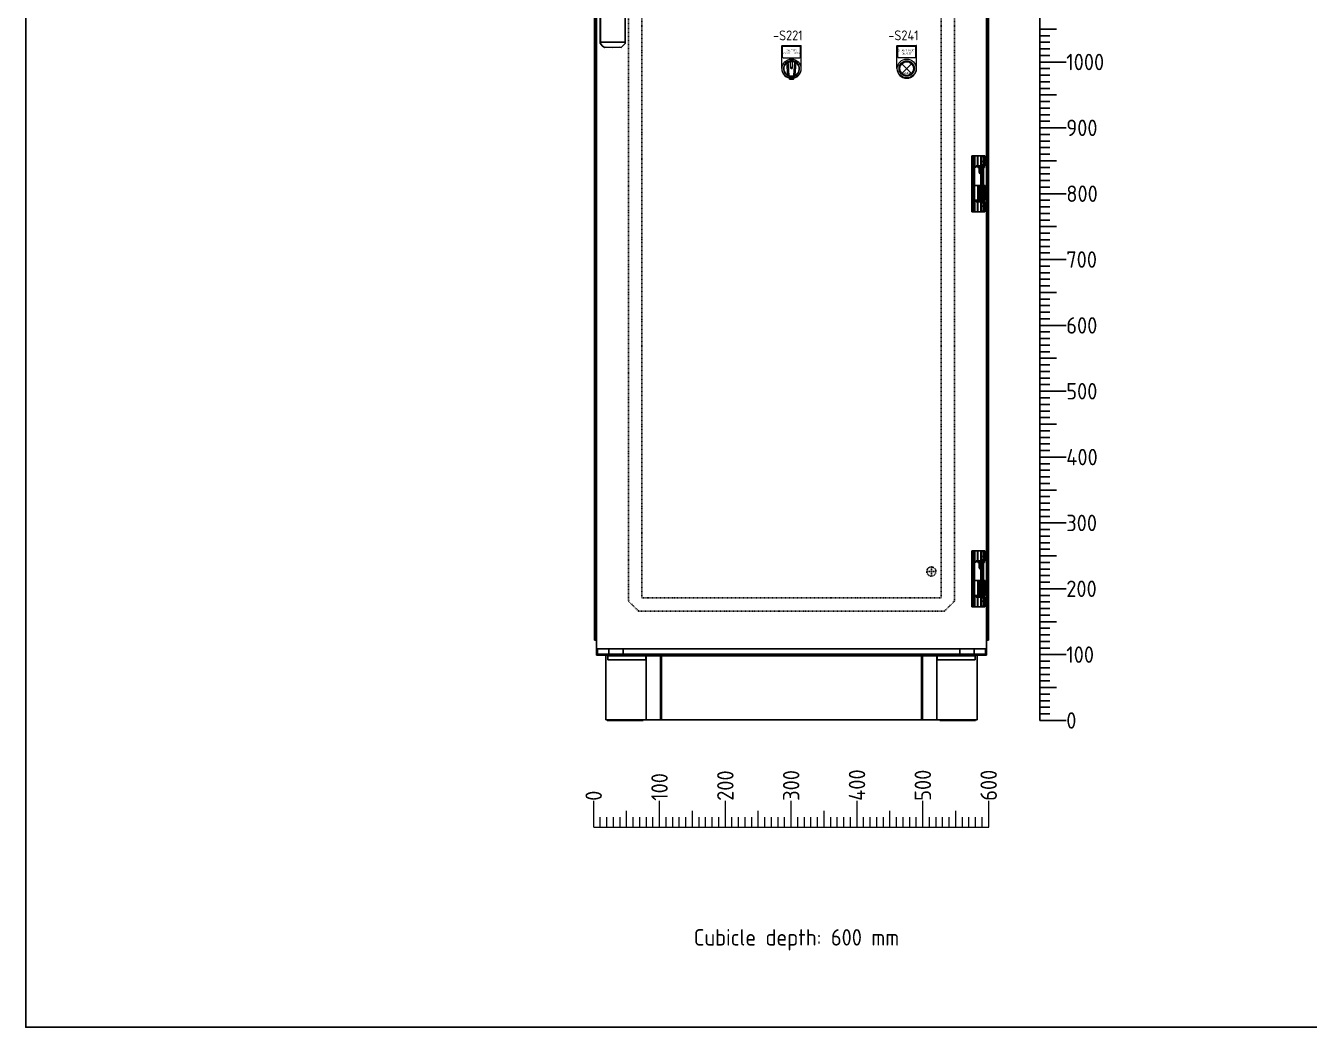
# Model space of a CAD drawing. Header units: millimetres. Extents: x 42168 to 50458, y 36014 to 39431.
# Drawn here: x 42168 to 44118, y 36014 to 37535 of the extents above; entities that cross this region are included whole.
import ezdxf
from ezdxf.enums import TextEntityAlignment as Align

# ---------------------------------------------------------------- set-up
doc = ezdxf.new("R2010")
doc.units = ezdxf.units.MM
doc.linetypes.add('Dashed', pattern=[2, 1, -1])
doc.layers.add('! NO PLOT !', color=7, linetype='Continuous', true_color=0xff75dd, plot=False)
doc.layers.add('000-PI-Oprema', color=30, linetype='Continuous', lineweight=5)
for name, color, linetype in [('000-PI-ORMAR', 2, 'Continuous'), ('000-PI_TEXT', 7, 'Continuous'), ('AUT_TEXT', 7, 'Continuous')]:
    doc.layers.add(name, color=color, linetype=linetype)
doc.styles.add('PI0', font='isocpeur.ttf', dxfattribs={"width": 0.9})

# ---------------------------------------------------------------- blocks, each defined once
blk = doc.blocks.new('SKALA_2100')
for p, q in [((6091.9, 12435.4), (6091.9, 11575.4)), ((6091.9, 12085.4), (6116.9, 12085.4)), ((6091.9, 12075.4), (6106.9, 12075.4)), ((6091.9, 12065.4), (6106.9, 12065.4)), ((6091.9, 12055.4), (6106.9, 12055.4)), ((6091.9, 12045.4), (6106.9, 12045.4)), ((6091.9, 12035.4), (6131.9, 12035.4)), ((6091.9, 12035.4), (6131.9, 12035.4)), ((6091.9, 12035.4), (6131.9, 12035.4)), ((6091.9, 12035.4), (6131.9, 12035.4)), ((6091.9, 12025.4), (6106.9, 12025.4)), ((6091.9, 12015.4), (6106.9, 12015.4)), ((6091.9, 12005.4), (6106.9, 12005.4)), ((6091.9, 11995.4), (6106.9, 11995.4)), ((6091.9, 11985.4), (6116.9, 11985.4)), ((6091.9, 11975.4), (6106.9, 11975.4)), ((6091.9, 11965.4), (6106.9, 11965.4)), ((6091.9, 11955.4), (6106.9, 11955.4)), ((6091.9, 11945.4), (6106.9, 11945.4)), ((6091.9, 11935.4), (6131.9, 11935.4)), ((6091.9, 11925.4), (6106.9, 11925.4)), ((6091.9, 11915.4), (6106.9, 11915.4)), ((6091.9, 11905.4), (6106.9, 11905.4)), ((6091.9, 11895.4), (6106.9, 11895.4)), ((6091.9, 11885.4), (6116.9, 11885.4)), ((6091.9, 11875.4), (6106.9, 11875.4)), ((6091.9, 11865.4), (6106.9, 11865.4)), ((6091.9, 11855.4), (6106.9, 11855.4)), ((6091.9, 11845.4), (6106.9, 11845.4)), ((6091.9, 11835.4), (6131.9, 11835.4)), ((6091.9, 11835.4), (6131.9, 11835.4)), ((6091.9, 11835.4), (6131.9, 11835.4)), ((6091.9, 11835.4), (6131.9, 11835.4)), ((6091.9, 11835.4), (6131.9, 11835.4)), ((6091.9, 11825.4), (6106.9, 11825.4)), ((6091.9, 11815.4), (6106.9, 11815.4)), ((6091.9, 11805.4), (6106.9, 11805.4)), ((6091.9, 11795.4), (6106.9, 11795.4)), ((6091.9, 11785.4), (6116.9, 11785.4)), ((6091.9, 11775.4), (6106.9, 11775.4)), ((6091.9, 11765.4), (6106.9, 11765.4)), ((6091.9, 11755.4), (6106.9, 11755.4)), ((6091.9, 11745.4), (6106.9, 11745.4)), ((6091.9, 11735.4), (6131.9, 11735.4)), ((6091.9, 11725.4), (6106.9, 11725.4)), ((6091.9, 11715.4), (6106.9, 11715.4)), ((6091.9, 11705.4), (6106.9, 11705.4)), ((6091.9, 11695.4), (6106.9, 11695.4)), ((6091.9, 11685.4), (6116.9, 11685.4)), ((6091.9, 11675.4), (6106.9, 11675.4)), ((6091.9, 11665.4), (6106.9, 11665.4)), ((6091.9, 11655.4), (6106.9, 11655.4)), ((6091.9, 11645.4), (6106.9, 11645.4)), ((6091.9, 11635.4), (6131.9, 11635.4)), ((6091.9, 11635.4), (6131.9, 11635.4)), ((6091.9, 11635.4), (6131.9, 11635.4)), ((6091.9, 11635.4), (6131.9, 11635.4)), ((6091.9, 11635.4), (6131.9, 11635.4)), ((6091.9, 11635.4), (6131.9, 11635.4)), ((6091.9, 11625.4), (6106.9, 11625.4)), ((6091.9, 11615.4), (6106.9, 11615.4)), ((6091.9, 11605.4), (6106.9, 11605.4)), ((6091.9, 11595.4), (6106.9, 11595.4)), ((6091.9, 11585.4), (6116.9, 11585.4)), ((6091.9, 11575.4), (6091.9, 11035.4)), ((6091.9, 11575.4), (6106.9, 11575.4)), ((6091.9, 11565.4), (6106.9, 11565.4)), ((6091.9, 11555.4), (6106.9, 11555.4)), ((6091.9, 11545.4), (6106.9, 11545.4)), ((6091.9, 11535.4), (6131.9, 11535.4)), ((6091.9, 11525.4), (6106.9, 11525.4)), ((6091.9, 11515.4), (6106.9, 11515.4)), ((6091.9, 11505.4), (6106.9, 11505.4)), ((6091.9, 11495.4), (6106.9, 11495.4)), ((6091.9, 11485.4), (6116.9, 11485.4)), ((6091.9, 11475.4), (6106.9, 11475.4)), ((6091.9, 11465.4), (6106.9, 11465.4)), ((6091.9, 11455.4), (6106.9, 11455.4)), ((6091.9, 11445.4), (6106.9, 11445.4)), ((6091.9, 11435.4), (6131.9, 11435.4)), ((6091.9, 11435.4), (6131.9, 11435.4)), ((6091.9, 11435.4), (6131.9, 11435.4)), ((6091.9, 11435.4), (6131.9, 11435.4)), ((6091.9, 11435.4), (6131.9, 11435.4)), ((6091.9, 11435.4), (6131.9, 11435.4)), ((6091.9, 11435.4), (6131.9, 11435.4)), ((6091.9, 11425.4), (6106.9, 11425.4)), ((6091.9, 11415.4), (6106.9, 11415.4)), ((6091.9, 11405.4), (6106.9, 11405.4)), ((6091.9, 11395.4), (6106.9, 11395.4)), ((6091.9, 11385.4), (6116.9, 11385.4)), ((6091.9, 11375.4), (6106.9, 11375.4)), ((6091.9, 11365.4), (6106.9, 11365.4)), ((6091.9, 11355.4), (6106.9, 11355.4)), ((6091.9, 11345.4), (6106.9, 11345.4)), ((6091.9, 11335.4), (6131.9, 11335.4)), ((6091.9, 11325.4), (6106.9, 11325.4)), ((6091.9, 11315.4), (6106.9, 11315.4)), ((6091.9, 11305.4), (6106.9, 11305.4)), ((6091.9, 11295.4), (6106.9, 11295.4)), ((6091.9, 11285.4), (6116.9, 11285.4)), ((6091.9, 11275.4), (6106.9, 11275.4)), ((6091.9, 11265.4), (6106.9, 11265.4)), ((6091.9, 11255.4), (6106.9, 11255.4)), ((6091.9, 11245.4), (6106.9, 11245.4)), ((6091.9, 11235.4), (6131.9, 11235.4)), ((6091.9, 11235.4), (6131.9, 11235.4)), ((6091.9, 11235.4), (6131.9, 11235.4)), ((6091.9, 11235.4), (6131.9, 11235.4)), ((6091.9, 11235.4), (6131.9, 11235.4)), ((6091.9, 11235.4), (6131.9, 11235.4)), ((6091.9, 11235.4), (6131.9, 11235.4)), ((6091.9, 11235.4), (6131.9, 11235.4)), ((6091.9, 11225.4), (6106.9, 11225.4)), ((6091.9, 11215.4), (6106.9, 11215.4)), ((6091.9, 11205.4), (6106.9, 11205.4)), ((6091.9, 11195.4), (6106.9, 11195.4)), ((6091.9, 11185.4), (6116.9, 11185.4)), ((6091.9, 11175.4), (6106.9, 11175.4)), ((6091.9, 11165.4), (6106.9, 11165.4)), ((6091.9, 11155.4), (6106.9, 11155.4)), ((6091.9, 11145.4), (6106.9, 11145.4)), ((6091.9, 11135.4), (6131.9, 11135.4)), ((6091.9, 11125.4), (6106.9, 11125.4)), ((6091.9, 11115.4), (6106.9, 11115.4)), ((6091.9, 11105.4), (6106.9, 11105.4)), ((6091.9, 11095.4), (6106.9, 11095.4)), ((6091.9, 11085.4), (6116.9, 11085.4)), ((6091.9, 11075.4), (6106.9, 11075.4)), ((6091.9, 11065.4), (6106.9, 11065.4)), ((6091.9, 11055.4), (6106.9, 11055.4)), ((6091.9, 11045.4), (6106.9, 11045.4)), ((6091.9, 11035.4), (6131.9, 11035.4))]:
    blk.add_line(p, q)
at = {"style": 'PI0', "width": 0.9}
for s, p in [('1000', (6131.9, 12035.4)), ('900', (6131.9, 11935.4)), ('800', (6131.9, 11835.4)), ('700', (6131.9, 11735.4)), ('600', (6131.9, 11635.4)), ('500', (6131.9, 11535.4)), ('400', (6131.9, 11435.4)), ('300', (6131.9, 11335.4)), ('200', (6131.9, 11235.4)), ('100', (6131.9, 11135.4)), ('0', (6131.9, 11035.4))]:
    blk.add_text(s, height=25, dxfattribs=at).set_placement(p, align=Align.MIDDLE_LEFT)
blk = doc.blocks.new('A$C22301F42')
at = {"color": 7}
for p, q in [((0, 0), (0, 40)), ((100, 0), (100, 40)), ((200, 0), (200, 40)), ((200, 0), (200, 40)), ((200, 0), (200, 40)), ((200, 0), (200, 40)), ((200, 0), (200, 40)), ((200, 0), (200, 40)), ((200, 0), (200, 40)), ((200, 0), (200, 40)), ((300, 0), (300, 40)), ((400, 0), (400, 40)), ((400, 0), (400, 40)), ((400, 0), (400, 40)), ((400, 0), (400, 40)), ((400, 0), (400, 40)), ((400, 0), (400, 40)), ((400, 0), (400, 40)), ((500, 0), (500, 40)), ((600, 0), (600, 40)), ((600, 0), (600, 40)), ((600, 0), (600, 40)), ((600, 0), (600, 40)), ((600, 0), (600, 40)), ((600, 0), (600, 40)), ((50, 0), (50, 25)), ((150, 0), (150, 25)), ((250, 0), (250, 25)), ((350, 0), (350, 25)), ((450, 0), (450, 25)), ((550, 0), (550, 25)), ((0, 0), (600, 0)), ((10, 0), (10, 15)), ((20, 0), (20, 15)), ((30, 0), (30, 15)), ((40, 0), (40, 15)), ((60, 0), (60, 15)), ((70, 0), (70, 15)), ((80, 0), (80, 15)), ((90, 0), (90, 15)), ((110, 0), (110, 15)), ((120, 0), (120, 15)), ((130, 0), (130, 15)), ((140, 0), (140, 15)), ((160, 0), (160, 15)), ((170, 0), (170, 15)), ((180, 0), (180, 15)), ((190, 0), (190, 15)), ((210, 0), (210, 15)), ((220, 0), (220, 15)), ((230, 0), (230, 15)), ((240, 0), (240, 15)), ((260, 0), (260, 15)), ((270, 0), (270, 15)), ((280, 0), (280, 15)), ((290, 0), (290, 15)), ((310, 0), (310, 15)), ((320, 0), (320, 15)), ((330, 0), (330, 15)), ((340, 0), (340, 15)), ((360, 0), (360, 15)), ((370, 0), (370, 15)), ((380, 0), (380, 15)), ((390, 0), (390, 15)), ((410, 0), (410, 15)), ((420, 0), (420, 15)), ((430, 0), (430, 15)), ((440, 0), (440, 15)), ((460, 0), (460, 15)), ((470, 0), (470, 15)), ((480, 0), (480, 15)), ((490, 0), (490, 15)), ((510, 0), (510, 15)), ((520, 0), (520, 15)), ((530, 0), (530, 15)), ((540, 0), (540, 15)), ((560, 0), (560, 15)), ((570, 0), (570, 15)), ((580, 0), (580, 15)), ((590, 0), (590, 15))]:
    blk.add_line(p, q, dxfattribs=at)
at = {"color": 7, "style": 'PI0', "width": 0.9}
for s, p in [('100', (100, 40)), ('200', (200, 40)), ('300', (300, 40)), ('400', (400, 40)), ('500', (500, 40)), ('600', (600, 40)), ('0', (0, 40))]:
    blk.add_text(s, height=25, rotation=90, dxfattribs=at).set_placement(p, align=Align.MIDDLE_LEFT)
blk = doc.blocks.new('8640003')
at = {"layer": '000-PI-ORMAR'}
for p, q in [((-3796.1, -306.8), (-3879.1, -306.8)), ((-3879.1, -404.8), (-3879.1, -306.8)), ((-3876.1, -305.8), (-3876.1, -306.8)), ((-3802.6, -305.8), (-3876.1, -305.8)), ((-3802.6, -305.8), (-3802.6, -306.8)), ((-3198.1, -306.8), (-3796.1, -306.8)), ((-3796.1, -404.8), (-3796.1, -306.8)), ((-3766.6, -404.8), (-3766.6, -306.8)), ((-3764.6, -308.8), (-3766.6, -308.8)), ((-3764.6, -306.8), (-3764.6, -404.8)), ((-3229.6, -404.8), (-3229.6, -306.8)), ((-3229.6, -308.8), (-3227.6, -308.8)), ((-3227.6, -306.8), (-3227.6, -404.8)), ((-3198.1, -306.8), (-3115.1, -306.8)), ((-3198.1, -306.8), (-3198.1, -404.8)), ((-3191.6, -305.8), (-3163.6, -305.8)), ((-3191.6, -305.8), (-3191.6, -306.8)), ((-3163.6, -305.8), (-3141.7, -305.8)), ((-3118.1, -305.8), (-3141.7, -305.8)), ((-3118.1, -306.8), (-3118.1, -305.8)), ((-3115.1, -306.8), (-3115.1, -404.8)), ((-3796.1, -404.8), (-3879.1, -404.8)), ((-3876.1, -404.8), (-3876.1, -405.8)), ((-3876.1, -405.8), (-3802.6, -405.8)), ((-3864.6, -404.8), (-3864.6, -405.8)), ((-3802.6, -404.8), (-3802.6, -405.8)), ((-3198.1, -404.8), (-3796.1, -404.8)), ((-3764.6, -402.8), (-3766.6, -402.8)), ((-3229.6, -402.8), (-3227.6, -402.8)), ((-3198.1, -404.8), (-3115.1, -404.8)), ((-3191.6, -404.8), (-3191.6, -405.8)), ((-3191.6, -405.8), (-3118.1, -405.8)), ((-3118.1, -404.8), (-3118.1, -405.8))]:
    blk.add_line(p, q, dxfattribs=at)
blk = doc.blocks.new('8606.000_front')
at = {"layer": '! NO PLOT !', "linetype": 'Dashed'}
for p, q in [((43084, 38500.9), (43084, 36660.9)), ((43104, 38495.9), (43104, 36665.9)), ((43559, 38495.9), (43559, 36665.9)), ((43579, 36660.9), (43579, 38500.9)), ((43536.7, 36705.9), (43551.4, 36705.9)), ((43544, 36698.6), (43544, 36713.3)), ((43084, 36660.9), (43099, 36645.9)), ((43559, 36665.9), (43104, 36665.9)), ((43564, 36645.9), (43579, 36660.9)), ((43564, 36645.9), (43099, 36645.9))]:
    blk.add_line(p, q, dxfattribs=at)
blk.add_circle((43544, 36705.9), 7, dxfattribs=at)
at = {"layer": '000-PI-ORMAR'}
for p, q in [((43035.5, 38573.2), (43035.5, 36588.7)), ((43627.5, 36588.7), (43627.5, 38573.2)), ((43032, 38552.7), (43032, 36601.7)), ((43034.7, 38552.7), (43034.7, 36601.7)), ((43035.5, 36601.7), (43035.5, 38552.5)), ((43628.3, 38552.7), (43628.3, 36601.7)), ((43631, 38552.7), (43631, 36601.7)), ((43041, 37507.9), (43041, 37654.4)), ((43041.3, 37509.9), (43041.3, 37651.7)), ((43078.8, 37509.9), (43078.8, 37651.7)), ((43079, 37507.9), (43079, 37654.4)), ((43041, 37507.9), (43041.2, 37507.7)), ((43041.2, 37507.7), (43041.3, 37509.9)), ((43044.1, 37504.5), (43041.2, 37507.7)), ((43078.8, 37509.9), (43041.3, 37509.9)), ((43047.5, 37501.9), (43044.1, 37504.5)), ((43049.2, 37502.2), (43047.5, 37501.9)), ((43060.1, 37501.9), (43049.2, 37502.2)), ((43070.8, 37502.2), (43060.1, 37501.9)), ((43072.5, 37501.9), (43070.8, 37502.2)), ((43076, 37504.6), (43072.5, 37501.9)), ((43078.8, 37507.7), (43076, 37504.6)), ((43078.8, 37509.9), (43078.8, 37507.7)), ((43078.8, 37507.7), (43079, 37507.9)), ((43605.5, 37252.2), (43605.5, 37337.2)), ((43625, 37337.2), (43605.5, 37337.2)), ((43608, 37320.2), (43608, 37337.2)), ((43608.2, 37252.2), (43608.2, 37337.2)), ((43610.1, 37320.2), (43610.1, 37337.2)), ((43613.9, 37337.2), (43613.9, 37322.2)), ((43614.8, 37322.2), (43614.8, 37337.2)), ((43618.9, 37252.2), (43618.9, 37337.2)), ((43623, 37328.7), (43618.9, 37328.7)), ((43623.1, 37323.7), (43618.9, 37323.7)), ((43619.4, 37322.2), (43619.4, 37337.2)), ((43619.6, 37252.2), (43619.6, 37337.2)), ((43622, 37265.7), (43622, 37323.7)), ((43622.4, 37335.2), (43623, 37335.2)), ((43622.4, 37254.2), (43622.4, 37335.2)), ((43622.4, 37260.7), (43622.4, 37328.7)), ((43622.7, 37265.7), (43622.7, 37323.7)), ((43623, 37328.7), (43623, 37335.2)), ((43623.1, 37265.7), (43623.1, 37323.7)), ((43625, 37322.2), (43625, 37337.2)), ((43612.2, 37320.2), (43607.3, 37320.2)), ((43607.3, 37269.2), (43607.3, 37320.2)), ((43609.7, 37269.2), (43609.7, 37320.2)), ((43625, 37322.2), (43612.2, 37322.2)), ((43612.2, 37320.2), (43612.2, 37322.2)), ((43614.3, 37322.2), (43614.3, 37319.7)), ((43614.3, 37319.7), (43624.5, 37319.7)), ((43616.5, 37319.7), (43616.5, 37312.2)), ((43616.5, 37312.2), (43617.9, 37309.7)), ((43616.5, 37312.2), (43622.4, 37312.2)), ((43617.9, 37309.7), (43620.9, 37309.7)), ((43620.9, 37309.7), (43622.4, 37312.2)), ((43622.4, 37312.2), (43622.4, 37319.7)), ((43624.5, 37319.7), (43624.5, 37322.2)), ((43608.7, 37292.2), (43608.7, 37269.7)), ((43608.7, 37292.2), (43625.5, 37292.2)), ((43614.7, 37292.2), (43614.7, 37269.7)), ((43616.7, 37292.2), (43616.7, 37269.7)), ((43618.4, 37292.2), (43618.4, 37269.7)), ((43618.7, 37292.2), (43618.7, 37269.7)), ((43620.9, 37292.2), (43620.9, 37269.7)), ((43621.2, 37292.2), (43621.2, 37269.7)), ((43621.6, 37292.2), (43621.6, 37269.7)), ((43622.7, 37292.2), (43622.7, 37269.7)), ((43623.4, 37292.2), (43623.4, 37269.7)), ((43623.6, 37269.7), (43623.6, 37292.2)), ((43624.6, 37292.2), (43624.6, 37269.7)), ((43625.3, 37292.2), (43625.3, 37269.7)), ((43612.2, 37269.2), (43607.3, 37269.2)), ((43608, 37252.2), (43608, 37269.2)), ((43608.7, 37269.7), (43625.5, 37269.7)), ((43610.1, 37252.2), (43610.1, 37269.2)), ((43612.2, 37267.2), (43612.2, 37269.2)), ((43625, 37267.2), (43612.2, 37267.2)), ((43613.9, 37267.2), (43613.9, 37252.2)), ((43614.3, 37269.7), (43614.3, 37267.2)), ((43614.8, 37252.2), (43614.8, 37267.2)), ((43617.9, 37279.7), (43616.5, 37277.2)), ((43616.5, 37277.2), (43616.5, 37269.7)), ((43616.5, 37277.2), (43622.4, 37277.2)), ((43617.9, 37279.7), (43620.9, 37279.7)), ((43623.1, 37265.7), (43618.9, 37265.7)), ((43619.4, 37252.2), (43619.4, 37267.2)), ((43622.4, 37277.2), (43620.9, 37279.7)), ((43622.4, 37269.7), (43622.4, 37277.2)), ((43624.5, 37267.2), (43624.5, 37269.7)), ((43625, 37252.2), (43625, 37267.2)), ((43625, 37252.2), (43605.5, 37252.2)), ((43623, 37260.7), (43618.9, 37260.7)), ((43622.4, 37254.2), (43623, 37254.2)), ((43623, 37254.2), (43623, 37260.7)), ((43605.5, 36652.2), (43605.5, 36737.2)), ((43625, 36737.2), (43605.5, 36737.2)), ((43612.2, 36720.2), (43607.3, 36720.2)), ((43607.3, 36669.2), (43607.3, 36720.2)), ((43608, 36720.2), (43608, 36737.2)), ((43608.2, 36652.2), (43608.2, 36737.2)), ((43609.7, 36669.2), (43609.7, 36720.2)), ((43610.1, 36720.2), (43610.1, 36737.2)), ((43625, 36722.2), (43612.2, 36722.2)), ((43612.2, 36720.2), (43612.2, 36722.2)), ((43613.9, 36737.2), (43613.9, 36722.2)), ((43614.3, 36722.2), (43614.3, 36719.7)), ((43614.3, 36719.7), (43624.5, 36719.7)), ((43614.8, 36722.2), (43614.8, 36737.2)), ((43616.5, 36719.7), (43616.5, 36712.2)), ((43618.9, 36652.2), (43618.9, 36737.2)), ((43623, 36728.7), (43618.9, 36728.7)), ((43623.1, 36723.7), (43618.9, 36723.7)), ((43619.4, 36722.2), (43619.4, 36737.2)), ((43619.6, 36652.2), (43619.6, 36737.2)), ((43622, 36665.7), (43622, 36723.7)), ((43622.4, 36735.2), (43623, 36735.2)), ((43622.4, 36654.2), (43622.4, 36735.2)), ((43622.4, 36660.7), (43622.4, 36728.7)), ((43622.4, 36712.2), (43622.4, 36719.7)), ((43622.7, 36665.7), (43622.7, 36723.7)), ((43623, 36728.7), (43623, 36735.2)), ((43623.1, 36665.7), (43623.1, 36723.7)), ((43624.5, 36719.7), (43624.5, 36722.2)), ((43625, 36722.2), (43625, 36737.2)), ((43616.5, 36712.2), (43617.9, 36709.7)), ((43616.5, 36712.2), (43622.4, 36712.2)), ((43617.9, 36709.7), (43620.9, 36709.7)), ((43620.9, 36709.7), (43622.4, 36712.2)), ((43608.7, 36692.2), (43608.7, 36669.7)), ((43608.7, 36692.2), (43625.5, 36692.2)), ((43614.7, 36692.2), (43614.7, 36669.7)), ((43617.9, 36679.7), (43616.5, 36677.2)), ((43616.7, 36692.2), (43616.7, 36669.7)), ((43617.9, 36679.7), (43620.9, 36679.7)), ((43618.4, 36692.2), (43618.4, 36669.7)), ((43618.7, 36692.2), (43618.7, 36669.7)), ((43620.9, 36692.2), (43620.9, 36669.7)), ((43622.4, 36677.2), (43620.9, 36679.7)), ((43621.2, 36692.2), (43621.2, 36669.7)), ((43621.6, 36692.2), (43621.6, 36669.7)), ((43622.7, 36692.2), (43622.7, 36669.7)), ((43623.4, 36692.2), (43623.4, 36669.7)), ((43623.6, 36669.7), (43623.6, 36692.2)), ((43624.6, 36692.2), (43624.6, 36669.7)), ((43625.3, 36692.2), (43625.3, 36669.7)), ((43612.2, 36669.2), (43607.3, 36669.2)), ((43608, 36652.2), (43608, 36669.2)), ((43608.7, 36669.7), (43625.5, 36669.7)), ((43610.1, 36652.2), (43610.1, 36669.2)), ((43612.2, 36667.2), (43612.2, 36669.2)), ((43625, 36667.2), (43612.2, 36667.2)), ((43613.9, 36667.2), (43613.9, 36652.2)), ((43614.3, 36669.7), (43614.3, 36667.2)), ((43614.8, 36652.2), (43614.8, 36667.2)), ((43616.5, 36677.2), (43616.5, 36669.7)), ((43616.5, 36677.2), (43622.4, 36677.2)), ((43623.1, 36665.7), (43618.9, 36665.7)), ((43623, 36660.7), (43618.9, 36660.7)), ((43619.4, 36652.2), (43619.4, 36667.2)), ((43622.4, 36669.7), (43622.4, 36677.2)), ((43623, 36654.2), (43623, 36660.7)), ((43624.5, 36667.2), (43624.5, 36669.7)), ((43625, 36652.2), (43625, 36667.2)), ((43625, 36652.2), (43605.5, 36652.2)), ((43622.4, 36654.2), (43623, 36654.2)), ((43032, 36601.7), (43035.5, 36601.7)), ((43035.5, 36578.7), (43035.5, 36601.7)), ((43627.5, 36601.7), (43631, 36601.7)), ((43035.5, 36588.7), (43627.5, 36588.7)), ((43037, 36580.2), (43037, 36588.7)), ((43054, 36588.7), (43054, 36577.7)), ((43076, 36588.7), (43076, 36577.7)), ((43587, 36588.7), (43587, 36577.7)), ((43609, 36588.7), (43609, 36577.7)), ((43626, 36588.7), (43626, 36580.2)), ((43627.5, 36588.7), (43627.5, 36578.7)), ((43054, 36578.7), (43035.5, 36578.7)), ((43054, 36580.2), (43037, 36580.2)), ((43052.6, 36577.7), (43054, 36577.7)), ((43052.6, 36571.7), (43052.6, 36577.7)), ((43052.6, 36571.7), (43110.2, 36571.7)), ((43609, 36580.2), (43054, 36580.2)), ((43609, 36578.7), (43054, 36578.7)), ((43054, 36577.7), (43058.3, 36577.7)), ((43058.3, 36577.7), (43080.4, 36577.7)), ((43582.6, 36577.7), (43080.4, 36577.7)), ((43110.2, 36571.7), (43110.2, 36577.7)), ((43552.8, 36577.7), (43552.8, 36571.7)), ((43552.8, 36571.7), (43610.5, 36571.7)), ((43582.6, 36577.7), (43604.8, 36577.7)), ((43604.8, 36577.7), (43609, 36577.7)), ((43626, 36580.2), (43609, 36580.2)), ((43627.5, 36578.7), (43609, 36578.7)), ((43609, 36577.7), (43610.5, 36577.7)), ((43610.5, 36571.7), (43610.5, 36577.7))]:
    blk.add_line(p, q, dxfattribs=at)
for centre, start_param, end_param in [((43620.5, 37335.2), 4.712389, 6.283185), ((43621.1, 37335.2), 4.712389, 6.283185), ((43620.5, 37254.2), 3.141593, 4.712389), ((43621.1, 37254.2), 3.141593, 4.712389), ((43620.5, 36735.2), 4.712389, 6.283185), ((43621.1, 36735.2), 4.712389, 6.283185), ((43620.5, 36654.2), 3.141593, 4.712389), ((43621.1, 36654.2), 3.141593, 4.712389)]:
    blk.add_ellipse(centre, major_axis=(0, 2), ratio=0.965926, start_param=start_param, end_param=end_param, dxfattribs=at)
at = {"layer": '000-PI-ORMAR', "xscale": 0.7382198952879581}
blk.add_blockref('8640003', (45913.1, 36885.5), dxfattribs=at)
blk = doc.blocks.new('podloska')
at = {"layer": '000-PI-Oprema'}
for p, q in [((43278.7, 39063.5), (43278.7, 39097.9)), ((43279.2, 39098.4), (43308, 39098.4)), ((43281, 39097.6), (43306.2, 39097.6)), ((43308.5, 39063.5), (43308.5, 39097.9)), ((43280, 39080.9), (43280, 39096.6)), ((43281, 39079.9), (43306.2, 39079.9)), ((43307.2, 39080.9), (43307.2, 39096.6))]:
    blk.add_line(p, q, dxfattribs=at)
blk.add_circle((43293.6, 39063.5), 14.3, dxfattribs=at)
at = {"layer": '000-PI-Oprema', "ltscale": 0.25}
blk.add_circle((43293.6, 39063.5), 11.7, dxfattribs=at)
at = {"layer": '000-PI-Oprema'}
for centre, radius, start, end in [((43279.2, 39097.9), 0.5, 90, 179.9998), ((43281, 39096.6), 1, 90, 180.0001), ((43306.2, 39096.6), 1, 359.9999, 90), ((43308, 39097.9), 0.5, 0.0002, 90), ((43281, 39080.9), 1, 180, 270), ((43306.2, 39080.9), 1, 270, 0), ((43293.6, 39063.5), 14.9, 180, 0)]:
    blk.add_arc(centre, radius, start, end, dxfattribs=at)

msp = doc.modelspace()

# ---------------------------------------------------------------- linework, layer by layer
at = {"layer": '! NO PLOT !', "ltscale": 0.25}
msp.add_lwpolyline([(44318.123, 36013.669), (42168.123, 36013.669), (42168.123, 38883.669), (46068.123, 38883.669), (46068.123, 36998.669), (44318.123, 36998.669), (44318.123, 36013.669)], dxfattribs=at)
at = {"layer": '000-PI-Oprema'}
for p, q in [((43316.629, 37469.769), (43316.629, 37504.169)), ((43317.129, 37504.669), (43345.929, 37504.669)), ((43317.929, 37487.169), (43317.929, 37502.869)), ((43318.929, 37503.869), (43344.129, 37503.869)), ((43345.129, 37487.169), (43345.129, 37502.869)), ((43346.429, 37469.769), (43346.429, 37504.169)), ((43318.929, 37486.169), (43344.129, 37486.169)), ((43324.606, 37479.163), (43324.69, 37479.224)), ((43325.897, 37459.357), (43324.606, 37479.163)), ((43324.69, 37479.224), (43324.777, 37479.285)), ((43324.777, 37479.285), (43324.865, 37479.347)), ((43324.865, 37479.347), (43324.954, 37479.407)), ((43324.954, 37479.407), (43325.043, 37479.467)), ((43325.043, 37479.467), (43325.133, 37479.526)), ((43325.133, 37479.526), (43325.222, 37479.583)), ((43325.222, 37479.583), (43325.311, 37479.639)), ((43325.311, 37479.639), (43325.399, 37479.693)), ((43325.399, 37479.693), (43325.485, 37479.746)), ((43325.485, 37479.746), (43325.57, 37479.796)), ((43325.57, 37479.796), (43325.652, 37479.844)), ((43325.652, 37479.844), (43325.732, 37479.89)), ((43325.732, 37479.89), (43325.81, 37479.933)), ((43325.81, 37479.933), (43325.884, 37479.974)), ((43325.884, 37479.974), (43325.954, 37480.012)), ((43325.954, 37480.012), (43326.021, 37480.048)), ((43326.021, 37480.048), (43326.085, 37480.082)), ((43326.085, 37480.082), (43326.147, 37480.114)), ((43326.147, 37480.114), (43326.206, 37480.144)), ((43326.206, 37480.144), (43326.261, 37480.172)), ((43326.261, 37480.172), (43326.312, 37480.198)), ((43326.312, 37480.198), (43326.358, 37480.22)), ((43326.358, 37480.22), (43326.4, 37480.241)), ((43326.4, 37480.241), (43326.436, 37480.258)), ((43326.436, 37480.258), (43326.466, 37480.273)), ((43326.466, 37480.273), (43326.491, 37480.285)), ((43326.491, 37480.285), (43326.511, 37480.294)), ((43326.511, 37480.294), (43326.525, 37480.3)), ((43326.525, 37480.3), (43326.533, 37480.304)), ((43326.533, 37480.304), (43326.535, 37480.305)), ((43326.536, 37480.299), (43326.535, 37480.305)), ((43326.537, 37480.281), (43326.536, 37480.299)), ((43326.539, 37480.25), (43326.537, 37480.281)), ((43326.542, 37480.206), (43326.539, 37480.25)), ((43326.546, 37480.149), (43326.542, 37480.206)), ((43326.55, 37480.078), (43326.546, 37480.149)), ((43326.556, 37479.992), (43326.55, 37480.078)), ((43326.562, 37479.892), (43326.556, 37479.992)), ((43326.57, 37479.778), (43326.562, 37479.892)), ((43326.578, 37479.65), (43326.57, 37479.778)), ((43326.587, 37479.508), (43326.578, 37479.65)), ((43326.59, 37479.485), (43326.587, 37479.528)), ((43327.861, 37459.972), (43326.587, 37479.508)), ((43326.593, 37479.441), (43326.59, 37479.485)), ((43326.596, 37479.397), (43326.593, 37479.441)), ((43326.599, 37479.351), (43326.596, 37479.397)), ((43326.602, 37479.304), (43326.599, 37479.351)), ((43326.605, 37479.256), (43326.602, 37479.304)), ((43326.608, 37479.207), (43326.605, 37479.256)), ((43326.608, 37479.207), (43326.894, 37479.352)), ((43326.68, 37478.102), (43326.608, 37479.207)), ((43326.894, 37479.352), (43327.184, 37479.488)), ((43327.184, 37479.488), (43327.477, 37479.616)), ((43327.477, 37479.616), (43327.775, 37479.734)), ((43327.775, 37479.734), (43328.075, 37479.843)), ((43328.075, 37479.843), (43328.378, 37479.943)), ((43328.378, 37479.943), (43328.684, 37480.034)), ((43328.684, 37480.034), (43328.992, 37480.116)), ((43328.992, 37480.116), (43329.303, 37480.188)), ((43329.303, 37480.188), (43329.615, 37480.25)), ((43329.615, 37480.25), (43329.929, 37480.303)), ((43329.929, 37471.289), (43329.929, 37480.582)), ((43330.029, 37470.733), (43330.029, 37481.323)), ((43330.129, 37470.515), (43330.129, 37481.133)), ((43332.929, 37470.515), (43332.929, 37481.133)), ((43333.029, 37470.732), (43333.029, 37481.323)), ((43333.129, 37471.289), (43333.129, 37480.582)), ((43333.443, 37480.25), (43333.129, 37480.303)), ((43333.755, 37480.188), (43333.443, 37480.25)), ((43334.066, 37480.116), (43333.755, 37480.188)), ((43334.374, 37480.034), (43334.066, 37480.116)), ((43334.68, 37479.943), (43334.374, 37480.034)), ((43334.983, 37479.843), (43334.68, 37479.943)), ((43335.283, 37479.734), (43334.983, 37479.843)), ((43335.197, 37459.972), (43336.471, 37479.508)), ((43335.581, 37479.616), (43335.283, 37479.734)), ((43335.874, 37479.488), (43335.581, 37479.616)), ((43336.164, 37479.352), (43335.874, 37479.488)), ((43336.45, 37479.207), (43336.164, 37479.352)), ((43336.378, 37478.102), (43336.45, 37479.207)), ((43336.45, 37479.207), (43336.453, 37479.256)), ((43336.453, 37479.256), (43336.456, 37479.304)), ((43336.456, 37479.304), (43336.459, 37479.351)), ((43336.459, 37479.351), (43336.462, 37479.397)), ((43336.462, 37479.397), (43336.465, 37479.441)), ((43336.465, 37479.441), (43336.468, 37479.485)), ((43336.468, 37479.485), (43336.471, 37479.528)), ((43336.471, 37479.508), (43336.48, 37479.65)), ((43336.48, 37479.65), (43336.488, 37479.778)), ((43336.488, 37479.778), (43336.496, 37479.892)), ((43336.496, 37479.892), (43336.502, 37479.992)), ((43336.502, 37479.992), (43336.508, 37480.078)), ((43336.508, 37480.078), (43336.512, 37480.149)), ((43336.512, 37480.149), (43336.516, 37480.206)), ((43336.516, 37480.206), (43336.519, 37480.25)), ((43336.519, 37480.25), (43336.521, 37480.281)), ((43336.521, 37480.281), (43336.522, 37480.299)), ((43336.522, 37480.299), (43336.523, 37480.305)), ((43336.525, 37480.304), (43336.523, 37480.305)), ((43336.533, 37480.3), (43336.525, 37480.304)), ((43336.547, 37480.294), (43336.533, 37480.3)), ((43336.567, 37480.285), (43336.547, 37480.294)), ((43336.592, 37480.273), (43336.567, 37480.285)), ((43336.622, 37480.258), (43336.592, 37480.273)), ((43336.658, 37480.241), (43336.622, 37480.258)), ((43336.7, 37480.22), (43336.658, 37480.241)), ((43336.746, 37480.198), (43336.7, 37480.22)), ((43336.797, 37480.172), (43336.746, 37480.198)), ((43336.852, 37480.144), (43336.797, 37480.172)), ((43336.911, 37480.114), (43336.852, 37480.144)), ((43336.973, 37480.082), (43336.911, 37480.114)), ((43337.037, 37480.048), (43336.973, 37480.082)), ((43337.104, 37480.012), (43337.037, 37480.048)), ((43337.175, 37479.974), (43337.104, 37480.012)), ((43337.161, 37459.357), (43338.452, 37479.163)), ((43337.248, 37479.933), (43337.175, 37479.974)), ((43337.326, 37479.89), (43337.248, 37479.933)), ((43337.406, 37479.844), (43337.326, 37479.89)), ((43337.488, 37479.796), (43337.406, 37479.844)), ((43337.573, 37479.746), (43337.488, 37479.796)), ((43337.659, 37479.693), (43337.573, 37479.746)), ((43337.747, 37479.639), (43337.659, 37479.693)), ((43337.836, 37479.583), (43337.747, 37479.639)), ((43337.925, 37479.526), (43337.836, 37479.583)), ((43338.015, 37479.467), (43337.925, 37479.526)), ((43338.104, 37479.407), (43338.015, 37479.467)), ((43338.193, 37479.347), (43338.104, 37479.407)), ((43338.281, 37479.285), (43338.193, 37479.347)), ((43338.368, 37479.224), (43338.281, 37479.285)), ((43338.452, 37479.163), (43338.368, 37479.224)), ((43326.752, 37476.998), (43326.68, 37478.102)), ((43326.824, 37475.894), (43326.752, 37476.998)), ((43326.896, 37474.79), (43326.824, 37475.894)), ((43326.968, 37473.686), (43326.896, 37474.79)), ((43327.04, 37472.582), (43326.968, 37473.686)), ((43327.112, 37471.479), (43327.04, 37472.582)), ((43327.184, 37470.375), (43327.112, 37471.479)), ((43327.256, 37469.272), (43327.184, 37470.375)), ((43327.328, 37468.169), (43327.256, 37469.272)), ((43327.4, 37467.066), (43327.328, 37468.169)), ((43327.472, 37465.963), (43327.4, 37467.066)), ((43327.544, 37464.86), (43327.472, 37465.963)), ((43327.616, 37463.757), (43327.544, 37464.86)), ((43327.688, 37462.655), (43327.616, 37463.757)), ((43327.76, 37461.553), (43327.688, 37462.655)), ((43327.832, 37460.451), (43327.76, 37461.553)), ((43327.903, 37459.349), (43327.832, 37460.451)), ((43327.943, 37458.722), (43327.861, 37459.972)), ((43327.861, 37459.972), (43327.863, 37459.972)), ((43329.931, 37471.217), (43329.929, 37471.289)), ((43329.935, 37471.146), (43329.931, 37471.217)), ((43329.943, 37471.075), (43329.935, 37471.146)), ((43329.955, 37471.004), (43329.943, 37471.075)), ((43329.969, 37470.933), (43329.955, 37471.004)), ((43329.987, 37470.864), (43329.969, 37470.933)), ((43330.007, 37470.795), (43329.987, 37470.864)), ((43330.031, 37470.727), (43330.007, 37470.795)), ((43330.058, 37470.66), (43330.031, 37470.727)), ((43330.087, 37470.595), (43330.058, 37470.66)), ((43330.12, 37470.531), (43330.087, 37470.595)), ((43330.155, 37470.469), (43330.12, 37470.531)), ((43330.194, 37470.408), (43330.155, 37470.469)), ((43330.235, 37470.349), (43330.194, 37470.408)), ((43330.278, 37470.292), (43330.235, 37470.349)), ((43330.324, 37470.237), (43330.278, 37470.292)), ((43330.372, 37470.184), (43330.324, 37470.237)), ((43330.423, 37470.133), (43330.372, 37470.184)), ((43330.476, 37470.084), (43330.423, 37470.133)), ((43330.531, 37470.038), (43330.476, 37470.084)), ((43330.589, 37469.995), (43330.531, 37470.038)), ((43330.648, 37469.954), (43330.589, 37469.995)), ((43330.708, 37469.916), (43330.648, 37469.954)), ((43330.771, 37469.88), (43330.708, 37469.916)), ((43330.835, 37469.848), (43330.771, 37469.88)), ((43330.9, 37469.818), (43330.835, 37469.848)), ((43330.967, 37469.791), (43330.9, 37469.818)), ((43331.035, 37469.768), (43330.967, 37469.791)), ((43331.103, 37469.747), (43331.035, 37469.768)), ((43331.173, 37469.729), (43331.103, 37469.747)), ((43331.243, 37469.715), (43331.173, 37469.729)), ((43331.314, 37469.704), (43331.243, 37469.715)), ((43331.386, 37469.696), (43331.314, 37469.704)), ((43331.457, 37469.691), (43331.386, 37469.696)), ((43331.529, 37469.689), (43331.457, 37469.691)), ((43331.529, 37469.689), (43331.601, 37469.691)), ((43331.601, 37469.691), (43331.672, 37469.696)), ((43331.672, 37469.696), (43331.744, 37469.704)), ((43331.744, 37469.704), (43331.815, 37469.715)), ((43331.815, 37469.715), (43331.885, 37469.729)), ((43331.885, 37469.729), (43331.955, 37469.747)), ((43331.955, 37469.747), (43332.023, 37469.768)), ((43332.023, 37469.768), (43332.091, 37469.791)), ((43332.091, 37469.791), (43332.158, 37469.818)), ((43332.158, 37469.818), (43332.223, 37469.848)), ((43332.223, 37469.848), (43332.287, 37469.88)), ((43332.287, 37469.88), (43332.35, 37469.916)), ((43332.35, 37469.916), (43332.41, 37469.954)), ((43332.41, 37469.954), (43332.469, 37469.995)), ((43332.469, 37469.995), (43332.527, 37470.038)), ((43332.527, 37470.038), (43332.582, 37470.084)), ((43332.582, 37470.084), (43332.635, 37470.133)), ((43332.635, 37470.133), (43332.686, 37470.184)), ((43332.686, 37470.184), (43332.734, 37470.237)), ((43332.734, 37470.237), (43332.78, 37470.292)), ((43332.78, 37470.292), (43332.823, 37470.349)), ((43332.823, 37470.349), (43332.864, 37470.408)), ((43332.864, 37470.408), (43332.903, 37470.469)), ((43332.903, 37470.469), (43332.938, 37470.531)), ((43332.938, 37470.531), (43332.971, 37470.595)), ((43332.971, 37470.595), (43333, 37470.66)), ((43333, 37470.66), (43333.027, 37470.727)), ((43333.027, 37470.727), (43333.051, 37470.795)), ((43333.051, 37470.795), (43333.071, 37470.864)), ((43333.071, 37470.864), (43333.089, 37470.933)), ((43333.089, 37470.933), (43333.103, 37471.004)), ((43333.103, 37471.004), (43333.115, 37471.075)), ((43333.115, 37471.075), (43333.123, 37471.146)), ((43333.123, 37471.146), (43333.127, 37471.217)), ((43333.127, 37471.217), (43333.129, 37471.289)), ((43335.115, 37458.722), (43335.197, 37459.972)), ((43335.155, 37459.349), (43335.226, 37460.451)), ((43335.195, 37459.972), (43335.197, 37459.972)), ((43335.226, 37460.451), (43335.298, 37461.553)), ((43335.298, 37461.553), (43335.37, 37462.655)), ((43335.37, 37462.655), (43335.442, 37463.757)), ((43335.442, 37463.757), (43335.514, 37464.86)), ((43335.514, 37464.86), (43335.586, 37465.963)), ((43335.586, 37465.963), (43335.658, 37467.066)), ((43335.658, 37467.066), (43335.73, 37468.169)), ((43335.73, 37468.169), (43335.802, 37469.272)), ((43335.802, 37469.272), (43335.874, 37470.375)), ((43335.874, 37470.375), (43335.946, 37471.479)), ((43335.946, 37471.479), (43336.018, 37472.582)), ((43336.018, 37472.582), (43336.09, 37473.686)), ((43336.09, 37473.686), (43336.162, 37474.79)), ((43336.162, 37474.79), (43336.234, 37475.894)), ((43336.234, 37475.894), (43336.306, 37476.998)), ((43336.306, 37476.998), (43336.378, 37478.102)), ((43499.246, 37477.052), (43513.812, 37462.486)), ((43513.812, 37477.052), (43499.246, 37462.486)), ((43326.023, 37459.289), (43325.897, 37459.357)), ((43326.151, 37459.222), (43326.023, 37459.289)), ((43326.281, 37459.156), (43326.151, 37459.222)), ((43326.412, 37459.092), (43326.281, 37459.156)), ((43326.543, 37459.03), (43326.412, 37459.092)), ((43326.672, 37458.97), (43326.543, 37459.03)), ((43326.799, 37458.913), (43326.672, 37458.97)), ((43326.923, 37458.86), (43326.799, 37458.913)), ((43327.042, 37458.81), (43326.923, 37458.86)), ((43327.156, 37458.763), (43327.042, 37458.81)), ((43327.264, 37458.72), (43327.156, 37458.763)), ((43327.339, 37458.69), (43327.264, 37458.72)), ((43327.411, 37458.659), (43327.339, 37458.69)), ((43327.479, 37458.627), (43327.411, 37458.659)), ((43327.543, 37458.593), (43327.479, 37458.627)), ((43327.603, 37458.558), (43327.543, 37458.593)), ((43327.658, 37458.521), (43327.603, 37458.558)), ((43327.709, 37458.481), (43327.658, 37458.521)), ((43327.756, 37458.438), (43327.709, 37458.481)), ((43327.798, 37458.393), (43327.756, 37458.438)), ((43327.837, 37458.344), (43327.798, 37458.393)), ((43327.871, 37458.292), (43327.837, 37458.344)), ((43327.9, 37458.236), (43327.871, 37458.292)), ((43327.925, 37458.178), (43327.9, 37458.236)), ((43327.975, 37458.247), (43327.903, 37459.349)), ((43327.947, 37458.116), (43327.925, 37458.178)), ((43327.974, 37458.24), (43327.943, 37458.722)), ((43327.943, 37458.722), (43327.944, 37458.722)), ((43327.965, 37458.05), (43327.947, 37458.116)), ((43327.979, 37457.981), (43327.965, 37458.05)), ((43328.228, 37454.347), (43327.974, 37458.24)), ((43327.974, 37458.24), (43335.084, 37458.24)), ((43327.975, 37458.247), (43335.083, 37458.247)), ((43327.991, 37457.908), (43327.979, 37457.981)), ((43328, 37457.832), (43327.991, 37457.908)), ((43328.006, 37457.752), (43328, 37457.832)), ((43328.282, 37453.52), (43328.228, 37454.347)), ((43328.228, 37454.347), (43334.83, 37454.347)), ((43328.282, 37453.52), (43334.776, 37453.52)), ((43334.776, 37453.52), (43334.83, 37454.347)), ((43334.83, 37454.347), (43335.084, 37458.24)), ((43335.052, 37457.752), (43335.058, 37457.831)), ((43335.058, 37457.831), (43335.067, 37457.908)), ((43335.067, 37457.908), (43335.079, 37457.981)), ((43335.079, 37457.981), (43335.093, 37458.051)), ((43335.083, 37458.247), (43335.155, 37459.349)), ((43335.084, 37458.24), (43335.115, 37458.722)), ((43335.093, 37458.051), (43335.111, 37458.117)), ((43335.111, 37458.117), (43335.133, 37458.179)), ((43335.114, 37458.722), (43335.115, 37458.722)), ((43335.133, 37458.179), (43335.158, 37458.237)), ((43335.158, 37458.237), (43335.188, 37458.292)), ((43335.188, 37458.292), (43335.221, 37458.344)), ((43335.221, 37458.344), (43335.259, 37458.392)), ((43335.259, 37458.392), (43335.302, 37458.438)), ((43335.302, 37458.438), (43335.349, 37458.481)), ((43335.349, 37458.481), (43335.401, 37458.521)), ((43335.401, 37458.521), (43335.456, 37458.559)), ((43335.456, 37458.559), (43335.515, 37458.594)), ((43335.515, 37458.594), (43335.579, 37458.627)), ((43335.579, 37458.627), (43335.646, 37458.659)), ((43335.646, 37458.659), (43335.718, 37458.69)), ((43335.718, 37458.69), (43335.794, 37458.72)), ((43335.794, 37458.72), (43335.902, 37458.763)), ((43335.902, 37458.763), (43336.016, 37458.81)), ((43336.016, 37458.81), (43336.135, 37458.86)), ((43336.135, 37458.86), (43336.259, 37458.913)), ((43336.259, 37458.913), (43336.386, 37458.97)), ((43336.386, 37458.97), (43336.515, 37459.03)), ((43336.515, 37459.03), (43336.646, 37459.092)), ((43336.646, 37459.092), (43336.777, 37459.156)), ((43336.777, 37459.156), (43336.907, 37459.222)), ((43336.907, 37459.222), (43337.035, 37459.289)), ((43337.035, 37459.289), (43337.161, 37459.357))]:
    msp.add_line(p, q, dxfattribs=at)
for points in [[(43330.245, 37481.693), (43330.158, 37481.419), (43330.129, 37481.133)], [(43332.929, 37480.049), (43332.902, 37480.322), (43332.822, 37480.583), (43332.693, 37480.825), (43332.519, 37481.036), (43332.307, 37481.21), (43332.065, 37481.339), (43331.802, 37481.418), (43331.529, 37481.445), (43331.256, 37481.418), (43330.993, 37481.339), (43330.751, 37481.21), (43330.539, 37481.036), (43330.365, 37480.825), (43330.236, 37480.583), (43330.156, 37480.322), (43330.129, 37480.049)], [(43332.929, 37480.049), (43332.902, 37480.065), (43332.822, 37480.081), (43332.693, 37480.095), (43332.519, 37480.108), (43332.307, 37480.118), (43332.065, 37480.126), (43331.802, 37480.131), (43331.529, 37480.132), (43331.256, 37480.131), (43330.993, 37480.126), (43330.751, 37480.118), (43330.539, 37480.108), (43330.365, 37480.095), (43330.236, 37480.081), (43330.156, 37480.065), (43330.129, 37480.049)], [(43332.813, 37481.693), (43332.682, 37481.913), (43332.507, 37482.105), (43332.297, 37482.263), (43332.057, 37482.38), (43331.798, 37482.452), (43331.529, 37482.476), (43331.26, 37482.452), (43331.001, 37482.38), (43330.761, 37482.263), (43330.551, 37482.105), (43330.376, 37481.913), (43330.245, 37481.693)], [(43332.929, 37481.133), (43332.9, 37481.419), (43332.813, 37481.693)], [(43332.929, 37471.165), (43332.902, 37471.181), (43332.822, 37471.197), (43332.693, 37471.211), (43332.519, 37471.224), (43332.307, 37471.234), (43332.065, 37471.242), (43331.802, 37471.246), (43331.529, 37471.248), (43331.256, 37471.246), (43330.993, 37471.242), (43330.751, 37471.234), (43330.539, 37471.224), (43330.365, 37471.211), (43330.236, 37471.197), (43330.156, 37471.181), (43330.129, 37471.165)], [(43330.129, 37471.165), (43330.156, 37470.892), (43330.236, 37470.63), (43330.365, 37470.389), (43330.539, 37470.177), (43330.751, 37470.003), (43330.993, 37469.874), (43331.256, 37469.794), (43331.529, 37469.767), (43331.802, 37469.794), (43332.065, 37469.874), (43332.307, 37470.003), (43332.519, 37470.177), (43332.693, 37470.389), (43332.822, 37470.63), (43332.902, 37470.892), (43332.929, 37471.165)]]:
    msp.add_lwpolyline(points, dxfattribs=at)
for centre, radius in [((43331.529, 37469.769), 14.3), ((43506.529, 37469.769), 10.3)]:
    msp.add_circle(centre, radius, dxfattribs=at)
at = {"layer": '000-PI-Oprema', "ltscale": 0.25}
msp.add_circle((43331.529, 37469.769), 11.7, dxfattribs=at)
at = {"layer": '000-PI-Oprema'}
for centre, radius, start, end in [((43317.129, 37504.169), 0.5, 89.999957, 179.999825), ((43318.929, 37502.869), 1, 90.000022, 180.000087), ((43344.129, 37502.869), 1, 359.999913, 89.999978), ((43345.929, 37504.169), 0.5, 0.000175, 90.000043), ((43318.929, 37487.169), 1, 180, 269.999978), ((43331.529, 37469.669), 12.15, 95.918527, 252.93658), ((43331.529, 37469.669), 11.75, 126.10206, 241.360733), ((43331.529, 37469.669), 11.75, 97.334369, 115.150161), ((43331.529, 37469.689), 11.01, 98.356288, 116.669825), ((43331.529, 37469.669), 11.01, 116.662468, 116.669824), ((43331.529, 37469.669), 11.01, 97.830631, 98.356288), ((43331.529, 37469.669), 11.75, 96.769534, 97.334369), ((43331.529, 37469.669), 12.15, 287.063391, 84.081473), ((43331.529, 37469.669), 11.75, 64.849839, 83.230464), ((43331.529, 37469.669), 11.01, 81.643712, 82.169369), ((43331.529, 37469.689), 11.01, 63.330175, 81.643712), ((43331.529, 37469.669), 11.01, 63.330176, 63.337532), ((43331.529, 37469.669), 11.75, 298.639267, 53.89794), ((43344.129, 37487.169), 1, 270.000022, 0), ((43331.529, 37469.769), 14.9, 180, 0)]:
    msp.add_arc(centre, radius, start, end, dxfattribs=at)

# ---------------------------------------------------------------- block references
msp.add_blockref('SKALA_2100', (37617.029, 25444.284))
for name, p in [('8606.000_front', (0, 0)), ('podloska', (212.933, -1593.581))]:
    msp.add_blockref(name, p, dxfattribs=at)
at = {"layer": '000-PI-Oprema', "ltscale": 0.25}
msp.add_blockref('A$C22301F42', (43031.017, 36317.669), dxfattribs=at)

# ---------------------------------------------------------------- texts
at = {"layer": '! NO PLOT !', "insert": (43506.529, 37463.116), "char_height": 3, "width": 27.82747, "attachment_point": 5, "style": 'PI0'}
msp.add_mtext('{\\fISOCPEUR|b0|i0|c238|p34;white}', dxfattribs=at)
at = {"layer": '000-PI_TEXT', "style": 'PI0', "width": 0.9}
for s, p in [('-S221', (43325.956, 37520.09)), ('-S241', (43501.592, 37520.189))]:
    msp.add_text(s, height=15, dxfattribs=at).set_placement(p, align=Align.MIDDLE)
at = {"layer": '000-PI_TEXT', "width": 24.5, "attachment_point": 5, "style": 'PI0'}
for s, insert, char_height in [('ISLAND MODE ON/OFF', (43506.529, 37494.769), 3), ('SHUTTER\\PCLOSE   OPEN ', (43331.529, 37495.019), 2.5)]:
    msp.add_mtext(s, dxfattribs=dict(at, insert=insert, char_height=char_height))
at = {"layer": 'AUT_TEXT', "style": 'PI0', "width": 0.9}
msp.add_text('Cubicle depth: 600 mm', height=25, dxfattribs=at).set_placement((43339.043, 36146.542), align=Align.MIDDLE)

doc.saveas('drawing.dxf')
